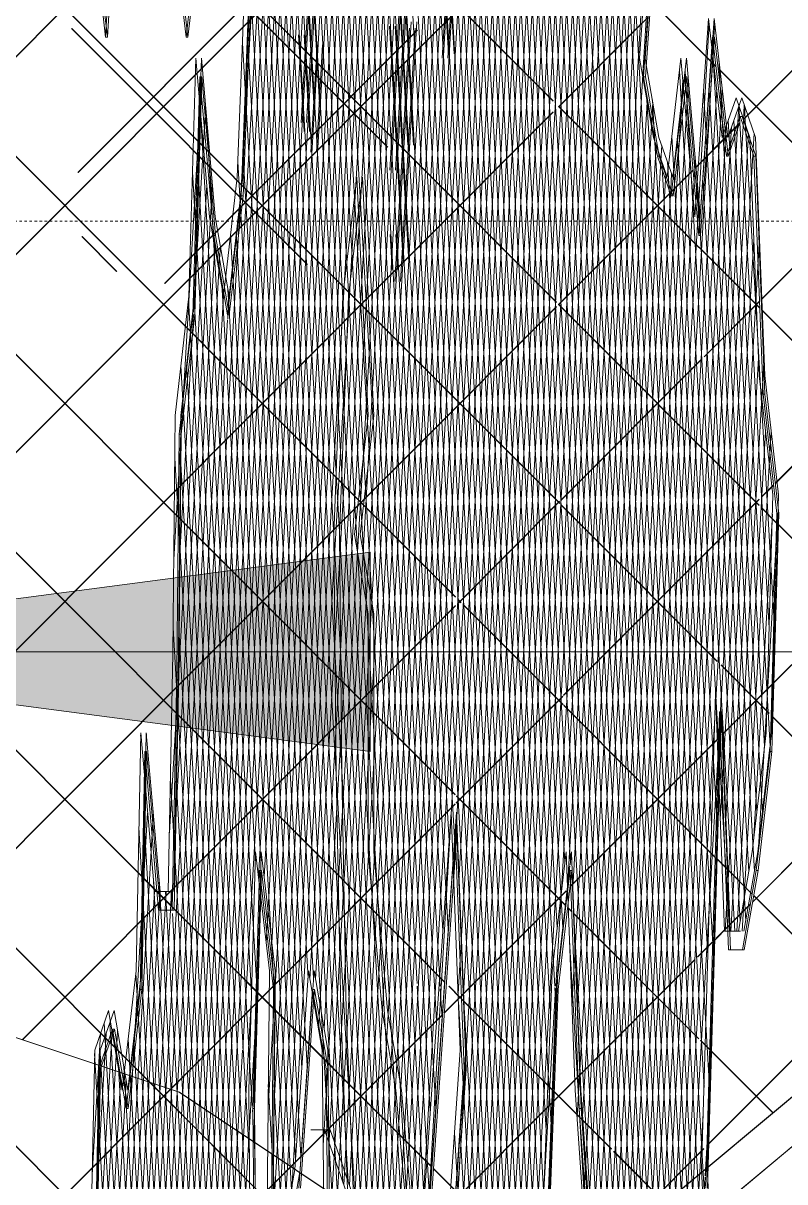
# Model space of a CAD drawing. Header units: millimetres. Extents: x -12186 to 152825, y -4386 to 9463.
# Drawn here: x 59258.3 to 59560.1, y 2424.3 to 2883.5 of the extents above; entities that cross this region are included whole.
import ezdxf

# ---------------------------------------------------------------- set-up
doc = ezdxf.new("R2010")
doc.units = ezdxf.units.MM
doc.linetypes.add('1000 Dashed', pattern=[2, 1, -1])
for name, color, linetype, lineweight in [('A-FLOR-LEVL', 51, 'Continuous', 5), ('G-ANNO-TEXT', 231, 'Continuous', 5), ('G-IMPT', 8, 'Continuous', 5), ('L-PLNT', 71, 'Continuous', 5)]:
    doc.layers.add(name, color=color, linetype=linetype, lineweight=lineweight)

# ---------------------------------------------------------------- blocks, each defined once
blk = doc.blocks.new('SVA_Shades of Green Tree - Australian_Tree_based_on_Leopard_Tree_2901-V312-Section B-B')
at = {"layer": 'G-IMPT'}
for p, q in [((11968.78, 2802), (11941.57, 3271.99)), ((11971, 2802), (11943.78, 3271.99)), ((11965.45, 2781.17), (11939.67, 3226.25)), ((11967.66, 2781.17), (11941.89, 3226.25)), ((11938.51, 2691.39), (11968.36, 3206.92)), ((11940.72, 2691.39), (11970.55, 3206.49)), ((11857.37, 2545.14), (11894.46, 3185.58)), ((11859.58, 2545.14), (11896.67, 3185.58)), ((11918.52, 2751.37), (11489.63, 3180.99)), ((11918.65, 2751.37), (11489.76, 3180.99)), ((11917.87, 2740.08), (11892.29, 3181.83)), ((11920.08, 2740.08), (11894.5, 3181.83)), ((11917.87, 2818.51), (11897.06, 3177.75)), ((11920.08, 2818.51), (11899.28, 3177.75)), ((11918.52, 2829.8), (11572, 3176.91)), ((11918.65, 2829.8), (11572.13, 3176.91)), ((11860.4, 2519.01), (11898.33, 3173.96)), ((11862.61, 2519.01), (11900.54, 3173.96)), ((11917.87, 2648.69), (11948.47, 3177.13)), ((11920.08, 2648.69), (11950.68, 3177.13)), ((11934.73, 2704.68), (11962, 3175.56)), ((11936.95, 2704.73), (11964.22, 3175.56)), ((12056.63, 2773.93), (12458.31, 3176.28)), ((12056.63, 2774.06), (12458.18, 3176.28)), ((11948.21, 2780.59), (11970.74, 3169.58)), ((11950.43, 2780.59), (11972.96, 3169.58)), ((11861.16, 2453.79), (11902.19, 3162.35)), ((11863.38, 2453.79), (11904.41, 3162.35)), ((11923.69, 2670.89), (11951.98, 3159.31)), ((11925.91, 2670.89), (11954.19, 3159.31)), ((11969.6, 2866.35), (11952.91, 3154.61)), ((11971.81, 2866.35), (11955.12, 3154.61)), ((12062.16, 2701.17), (12518.69, 3158.47)), ((12062.18, 2701.06), (12518.82, 3158.47)), ((11918.52, 2672.95), (11446.56, 3145.7)), ((11918.65, 2672.95), (11446.68, 3145.7)), ((11917.87, 2661.65), (11889.79, 3146.55)), ((11920.08, 2661.65), (11892, 3146.55)), ((11927.27, 2654.16), (11955.49, 3141.49)), ((11929.48, 2654.16), (11957.7, 3141.49)), ((11863, 2407.12), (11905.28, 3137.15)), ((11865.22, 2407.12), (11907.49, 3137.15)), ((11819.7, 2286.81), (11868.86, 3135.75)), ((11821.91, 2286.81), (11871.08, 3135.75)), ((11824.29, 2287.72), (11873.4, 3135.75)), ((11826.51, 2287.72), (11875.62, 3135.75)), ((11826.68, 2250.47), (11877.95, 3135.75)), ((11828.89, 2250.47), (11880.16, 3135.75)), ((11887.64, 2634.58), (11858.62, 3135.75)), ((11889.86, 2634.58), (11860.83, 3135.75)), ((11888.12, 2704.78), (11863.16, 3135.75)), ((11889.94, 2751.83), (11867.7, 3135.75)), ((11892.15, 2751.83), (11869.92, 3135.75)), ((11892.36, 2788.37), (11872.24, 3135.75)), ((11894.58, 2788.37), (11874.46, 3135.75)), ((11895.39, 2814.51), (11876.79, 3135.75)), ((11897.6, 2814.51), (11879, 3135.75)), ((11945.63, 2652.87), (11917.87, 3132.23)), ((11947.84, 2652.87), (11920.08, 3132.23)), ((11953.73, 2797.39), (11973.12, 3132.25)), ((11955.94, 2797.39), (11975.34, 3132.25)), ((11864.08, 2570.62), (11305.2, 3130.44)), ((11864.21, 2570.62), (11305.33, 3130.44)), ((11828.5, 2203.43), (11882.1, 3129.14)), ((11839.74, 2359.39), (11884.32, 3129.14)), ((11914.01, 2571.46), (11881.59, 3131.28)), ((11916.22, 2571.46), (11883.8, 3131.28)), ((11932.66, 2871.28), (11917.87, 3126.75)), ((11934.88, 2871.28), (11920.08, 3126.75)), ((11898.29, 2781.26), (11917.87, 3119.26)), ((11900.51, 2781.26), (11920.08, 3119.26)), ((11827.1, 2100.86), (11885.77, 3113.95)), ((11851.11, 2477.18), (11887.98, 3113.95)), ((11960.12, 2794.68), (11941.59, 3114.67)), ((11962.34, 2794.68), (11943.81, 3114.67)), ((11919.65, 2593.38), (11403.49, 3110.42)), ((11919.78, 2593.38), (11403.61, 3110.42)), ((11917.23, 2594.23), (11887.29, 3111.26)), ((11919.44, 2594.23), (11889.5, 3111.26)), ((11958.37, 2799.13), (11976.12, 3105.6)), ((11960.59, 2799.13), (11978.33, 3105.6)), ((11889.22, 2528.93), (11856.85, 3087.81)), ((11891.43, 2528.93), (11859.07, 3087.81)), ((11867.39, 2404.4), (11906.98, 3088.15)), ((11869.6, 2404.4), (11909.2, 3088.15)), ((11895.96, 2819.46), (11910.99, 3078.92)), ((11898.18, 2819.46), (11913.2, 3078.92)), ((11931.65, 2102.35), (11987.8, 3072.1)), ((11933.86, 2102.35), (11990.02, 3072.1)), ((11943.7, 2232.15), (11992.35, 3072.1)), ((11945.92, 2232.15), (11994.56, 3072.1)), ((11969.11, 2827.68), (11983.26, 3072.1)), ((11971.32, 2827.68), (11985.48, 3072.1)), ((12037.96, 2156.42), (11984.93, 3072.1)), ((12040.18, 2156.42), (11987.15, 3072.1)), ((12040.69, 2187.78), (11989.48, 3072.1)), ((12032.96, 2359.46), (11991.69, 3072.1)), ((11890.33, 2704.78), (11869.13, 3071)), ((11955.17, 2801.78), (11939.84, 3066.45)), ((11957.39, 2801.78), (11942.06, 3066.45)), ((12006.37, 2623.58), (11980.89, 3063.47)), ((12008.58, 2623.58), (11983.11, 3063.47)), ((12042.11, 2241.71), (11994.83, 3058.04)), ((12034.43, 2412.47), (11997.05, 3058.04)), ((11943.83, 2605.51), (11917.87, 3053.8)), ((11946.04, 2605.51), (11920.08, 3053.8)), ((11981.65, 2808.88), (11995.6, 3049.93)), ((11983.86, 2808.88), (11997.82, 3049.93)), ((11900.36, 2738.49), (11917.87, 3040.84)), ((11902.57, 2738.49), (11920.08, 3040.84)), ((11944.01, 2759.29), (11927.6, 3042.52)), ((11946.22, 2759.29), (11929.82, 3042.52)), ((11987.42, 2872.31), (11977.92, 3036.4)), ((11989.64, 2872.31), (11980.13, 3036.4)), ((11890.73, 2424.32), (11855.48, 3033.05)), ((11892.95, 2424.32), (11857.7, 3033.05)), ((11628.8, 2737.65), (11918.52, 3027.86)), ((11628.93, 2737.65), (11918.65, 3027.86)), ((11917.87, 2805.55), (11930.72, 3027.56)), ((11920.08, 2805.55), (11932.94, 3027.56)), ((11951.31, 2790.02), (11937.78, 3023.68)), ((11953.52, 2790.02), (11939.99, 3023.68)), ((11989.54, 2866.75), (11998.43, 3020.27)), ((11991.75, 2866.75), (12000.64, 3020.27)), ((11947.45, 2778.26), (11933.89, 3012.37)), ((11949.66, 2778.26), (11936.11, 3012.37)), ((11917.87, 2727.12), (11934.28, 3010.52)), ((11920.08, 2727.12), (11936.49, 3010.52)), ((11984.64, 2841.82), (11974.94, 3009.34)), ((11986.86, 2841.82), (11977.16, 3009.34)), ((12049.4, 2845.25), (12213.55, 3009.67)), ((12049.43, 2845.15), (12213.68, 3009.67)), ((11992.31, 2836.26), (12001.25, 2990.61)), ((11994.53, 2836.26), (12003.47, 2990.61)), ((11981.87, 2811.33), (11971.97, 2982.27)), ((11984.08, 2811.33), (11974.18, 2982.27)), ((11908.52, 2834.34), (11764.35, 2978.75)), ((11908.65, 2834.34), (11764.48, 2978.75)), ((11885.28, 2440), (11854.11, 2978.29)), ((11884.88, 2485.24), (11856.33, 2978.29)), ((11916.58, 2835.18), (11908.22, 2979.6)), ((11918.8, 2835.18), (11910.44, 2979.6)), ((11933.27, 2709.43), (11917.87, 2975.37)), ((11935.48, 2709.43), (11920.08, 2975.37)), ((11874.22, 2844.11), (11881.29, 2966.15)), ((11876.44, 2844.11), (11883.5, 2966.15)), ((11909.46, 2825.2), (11917.87, 2970.35)), ((11911.68, 2825.2), (11920.08, 2970.35)), ((11900.02, 2654.26), (11917.87, 2962.41)), ((11902.24, 2654.26), (11920.08, 2962.41)), ((11785.73, 2824.36), (11918.52, 2957.37)), ((11785.86, 2824.36), (11918.65, 2957.37)), ((11994.31, 2792.33), (12004.08, 2960.96)), ((11996.53, 2792.33), (12006.29, 2960.96)), ((11879.29, 2851.76), (11873.3, 2955.11)), ((11881.5, 2851.76), (11875.52, 2955.11)), ((11623.01, 2653.42), (11918.52, 2949.43)), ((11623.13, 2653.42), (11918.65, 2949.43)), ((11930.2, 2869.62), (11934.49, 2943.71)), ((11932.42, 2869.62), (11936.71, 2943.71)), ((12010.59, 2869.6), (12015.54, 2940.84)), ((11979.09, 2780.84), (11970.41, 2930.69)), ((11981.31, 2780.84), (11972.63, 2930.69)), ((11995.07, 2726.98), (12006.9, 2931.3)), ((11997.28, 2726.98), (12009.12, 2931.3)), ((11918.52, 2871), (11974.21, 2926.78)), ((11918.65, 2871), (11974.21, 2926.65)), ((11962.33, 2789.08), (11970.38, 2928.08)), ((11964.55, 2789.08), (11972.6, 2928.08)), ((11876.98, 2505.05), (11852.74, 2923.52)), ((11879.19, 2505.05), (11854.96, 2923.52)), ((11852.57, 2916.78), (11848.93, 2822.42)), ((11974.08, 2852.58), (11918.52, 2908.23)), ((11974.08, 2852.71), (11918.65, 2908.23)), ((11996.03, 2665.12), (12009.73, 2901.64)), ((12009.86, 2865.67), (12011.94, 2901.64)), ((11931.87, 2655.08), (11917.87, 2896.94)), ((11934.09, 2655.08), (11920.08, 2896.94)), ((12036.63, 2868.35), (12012.79, 2892.23)), ((12036.64, 2868.47), (12012.8, 2892.35)), ((11900.86, 2590.33), (11917.87, 2883.98)), ((11903.08, 2590.33), (11920.08, 2883.98)), ((12009.3, 2883.37), (12011.6, 2885.68)), ((11876.62, 2787.87), (11783.24, 2881.4)), ((11876.75, 2787.87), (11783.37, 2881.4)), ((11820.07, 2780.32), (11918.52, 2878.94)), ((11820.19, 2780.32), (11918.65, 2878.94)), ((11914.73, 2788.71), (11909.32, 2882.25)), ((11911.45, 2781.16), (11917.26, 2881.51)), ((11916.95, 2788.71), (11911.53, 2882.25)), ((11913.67, 2781.16), (11919.48, 2881.51)), ((11918.52, 2878.94), (11920.24, 2880.67)), ((11918.65, 2878.94), (11920.37, 2880.67)), ((11976.23, 2850.38), (12009.13, 2883.34)), ((11976.23, 2850.25), (12009.14, 2883.21)), ((12007.67, 2395.49), (12035.92, 2883.45)), ((12037.82, 2877.93), (12038.14, 2883.45)), ((11874.5, 2469.41), (11850.98, 2875.53)), ((11876.66, 2470.24), (11853.19, 2875.53)), ((11875.4, 2840.53), (11873.18, 2878.82)), ((11877.61, 2840.53), (11875.4, 2878.82)), ((11878.08, 2832.35), (11880.55, 2874.87)), ((11880.3, 2832.35), (11882.76, 2874.87)), ((12009.88, 2395.49), (12037.82, 2877.93)), ((12037.37, 2877.36), (12032.45, 2806.69)), ((11637.48, 2589.49), (11918.52, 2871)), ((11637.61, 2589.49), (11918.65, 2871)), ((11994.88, 2743.55), (11987.42, 2872.31)), ((11997.09, 2743.55), (11989.64, 2872.31)), ((11832.53, 2869.6), (11829.8, 2775.24)), ((11838, 2806.69), (11832.53, 2869.6)), ((11834.74, 2869.6), (11834.53, 2862.21)), ((11840.21, 2806.69), (11834.74, 2869.6)), ((11976.69, 2743.91), (11969.6, 2866.35)), ((11978.9, 2743.91), (11971.81, 2866.35)), ((11977.16, 2652.99), (11989.54, 2866.75)), ((11979.37, 2652.99), (11991.75, 2866.75)), ((11998.24, 2665.12), (12009.84, 2865.39)), ((12011.04, 2867), (12010.59, 2869.6)), ((12038.64, 2866.33), (12036.63, 2868.35)), ((12038.63, 2866.48), (12036.64, 2868.47)), ((12054.84, 2570.81), (12037.55, 2869.43)), ((12196.25, 2708.59), (12039.46, 2865.64)), ((12196.12, 2708.59), (12039.48, 2865.5)), ((12040.5, 2856.69), (12039.76, 2869.43)), ((12010.31, 2597.93), (12025.53, 2860.86)), ((12043.95, 2523.62), (12024.2, 2864.65)), ((12026.56, 2862.21), (12026.41, 2864.65)), ((12046.16, 2523.62), (12026.56, 2862.21)), ((12027.54, 2857.24), (12027.75, 2860.86)), ((12010.77, 2370.73), (12038.95, 2857.31)), ((12012.52, 2597.93), (12027.54, 2857.24)), ((12051.66, 2547.28), (12033.73, 2856.91)), ((12053.88, 2547.28), (12035.95, 2856.91)), ((12057.06, 2570.81), (12040.5, 2856.69)), ((12040.92, 2853.06), (12041.17, 2857.31)), ((11997.46, 2611.46), (12011.4, 2852.17)), ((12033.91, 2461.66), (12011.24, 2853.08)), ((12012.99, 2370.73), (12040.92, 2853.06)), ((12013.33, 2847.13), (12013.62, 2852.17)), ((12014.04, 2843.02), (12013.46, 2853.08)), ((11823.78, 2670.94), (11834.18, 2850.59)), ((11831.66, 2768.9), (11836.19, 2846.97)), ((11854.6, 2499.28), (11834.41, 2847.98)), ((11836.19, 2846.97), (11836.4, 2850.59)), ((11837.67, 2829.89), (11836.62, 2847.98)), ((11918.52, 2792.57), (11974.15, 2848.3)), ((11918.65, 2792.57), (11974.15, 2848.17)), ((12021.23, 2805.47), (11976.23, 2850.55)), ((12021.24, 2805.34), (11976.23, 2850.42)), ((11999.68, 2611.46), (12013.33, 2847.13)), ((12020.3, 2378.46), (12047.67, 2850.92)), ((12059.69, 2643.92), (12047.71, 2850.79)), ((12049.53, 2844.87), (12049.88, 2850.92)), ((12050.42, 2842.33), (12049.93, 2850.79)), ((12036.13, 2461.66), (12014.04, 2843.02)), ((12017.88, 2415.06), (12042.63, 2842.33)), ((12022.52, 2378.46), (12049.53, 2844.87)), ((12042.61, 2838.45), (12046.95, 2842.79)), ((12042.63, 2838.33), (12046.88, 2842.59)), ((12057.87, 2596.95), (12043.51, 2844.88)), ((12044.45, 2835.6), (12044.84, 2842.33)), ((12046, 2840.07), (12045.73, 2844.88)), ((12046.88, 2842.59), (12048.14, 2843.86)), ((12046.95, 2842.79), (12048.15, 2843.99)), ((12061.91, 2643.92), (12050.42, 2842.33)), ((11997.02, 2628.18), (11984.64, 2841.82)), ((11999.23, 2628.18), (11986.86, 2841.82)), ((12036.94, 2566.21), (12021.17, 2838.51)), ((12023.46, 2837.15), (12023.39, 2838.51)), ((12033.94, 2829.63), (12041.97, 2837.67)), ((12033.95, 2829.77), (12041.95, 2837.78)), ((12038.55, 2615.09), (12051.56, 2839.72)), ((12060.08, 2596.95), (12046, 2840.07)), ((12053.42, 2833.67), (12053.77, 2839.72)), ((11977.53, 2580.99), (11992.31, 2836.26)), ((11979.75, 2580.99), (11994.53, 2836.26)), ((11999.57, 2569.38), (12014.95, 2834.96)), ((12016.81, 2828.91), (12017.16, 2834.96)), ((12020.1, 2415.06), (12044.45, 2835.6)), ((12039.15, 2566.21), (12023.46, 2837.15)), ((12040.77, 2615.09), (12053.42, 2833.67)), ((11856.82, 2499.28), (11837.67, 2829.89)), ((11872.02, 2433.77), (11849.16, 2828.48)), ((11874.19, 2434.6), (11851.38, 2828.48)), ((11975.4, 2772.83), (11918.52, 2829.8)), ((11975.39, 2772.96), (11918.65, 2829.8)), ((12001.78, 2569.38), (12016.81, 2828.91)), ((12007.62, 2473.07), (12028.26, 2829.5)), ((12035.43, 2513.93), (12017.21, 2828.45)), ((12019.92, 2819.98), (12019.43, 2828.45)), ((12030.25, 2826.06), (12033.95, 2829.77)), ((12030.26, 2825.94), (12033.94, 2829.63)), ((12030.26, 2825.88), (12030.47, 2829.5)), ((11853.72, 2436.02), (11831.22, 2824.54)), ((11854.86, 2454.56), (11833.44, 2824.54)), ((11966.29, 2779.03), (11969.11, 2827.68)), ((11968.51, 2779.03), (11971.32, 2827.68)), ((12009.83, 2473.07), (12030.26, 2825.88)), ((12021.1, 2816.77), (12029.58, 2825.26)), ((12021.12, 2816.92), (12029.57, 2825.38)), ((11822.04, 2562.59), (11836.91, 2819.23)), ((11838.91, 2815.61), (11839.12, 2819.23)), ((11848.93, 2822.42), (11843.46, 2775.24)), ((11887.3, 2669.89), (11895.96, 2819.46)), ((11889.52, 2669.89), (11898.18, 2819.46)), ((11890.84, 2775.24), (11896.31, 2822.42)), ((11896.31, 2822.42), (11900.86, 2728.06)), ((12008.01, 2636.66), (12018.84, 2823.76)), ((12037.64, 2513.93), (12019.92, 2819.98)), ((12020.71, 2817.71), (12021.06, 2823.76)), ((12048.26, 2527.67), (12031.25, 2821.27)), ((12050.47, 2527.67), (12033.47, 2821.27)), ((11824.26, 2562.59), (11838.91, 2815.61)), ((11850.64, 2818.09), (11845.68, 2775.24)), ((11927.42, 2653.54), (11917.87, 2818.51)), ((11929.64, 2653.54), (11920.08, 2818.51)), ((11976.23, 2771.95), (12020.47, 2816.27)), ((11976.23, 2771.82), (12020.5, 2816.17)), ((12010.22, 2636.66), (12020.71, 2817.71)), ((11900.55, 2725.38), (11895.39, 2814.51)), ((11902.77, 2725.38), (11897.6, 2814.51)), ((12031.12, 1960.9), (11981.87, 2811.33)), ((12033.33, 1960.9), (11984.08, 2811.33)), ((11843.46, 2775.24), (11838, 2806.69)), ((11845.68, 2775.24), (11840.21, 2806.69)), ((11902.36, 2537.81), (11917.87, 2805.55)), ((11904.58, 2537.81), (11920.08, 2805.55)), ((11976.79, 2724.99), (11981.65, 2808.88)), ((11979, 2724.99), (11983.86, 2808.88)), ((11973.13, 2491.72), (11955.17, 2801.78)), ((11974.76, 2501.8), (11957.39, 2801.78)), ((11977.13, 2657.79), (11968.78, 2802)), ((11979.35, 2657.79), (11971, 2802)), ((12031.92, 2794.77), (12021.44, 2805.27)), ((12031.92, 2794.64), (12021.44, 2805.13)), ((11801.12, 2785.06), (11787.32, 2798.88)), ((11801.25, 2785.06), (11787.45, 2798.88)), ((11868.73, 2412.14), (11846.29, 2799.65)), ((11848.58, 2798.29), (11848.5, 2799.65)), ((11870.95, 2412.14), (11848.58, 2798.29)), ((11910.35, 2785.91), (11909.55, 2799.73)), ((11912.57, 2785.91), (11911.77, 2799.73)), ((11926.81, 2254.07), (11958.37, 2799.13)), ((11929.02, 2254.07), (11960.59, 2799.13)), ((11945.57, 2656.56), (11953.73, 2797.39)), ((11947.79, 2656.56), (11955.94, 2797.39)), ((12040.37, 2568.05), (12053.67, 2797.71)), ((12055.78, 2795.98), (12055.88, 2797.71)), ((11663.34, 2536.97), (11918.52, 2792.57)), ((11663.47, 2536.97), (11918.65, 2792.57)), ((11806.61, 2217.59), (11840.04, 2794.93)), ((11841.96, 2789.89), (11842.26, 2794.93)), ((11975.74, 2525.05), (11960.12, 2794.68)), ((11977.95, 2525.05), (11962.34, 2794.68)), ((11979.76, 2541.03), (11994.31, 2792.33)), ((11981.97, 2541.03), (11996.53, 2792.33)), ((12056.02, 2770.62), (12032.04, 2794.65)), ((12056.03, 2770.49), (12032.04, 2794.52)), ((12042.58, 2568.05), (12055.78, 2795.98)), ((11808.82, 2217.59), (11841.96, 2789.89)), ((11897.52, 2699.25), (11892.36, 2788.37)), ((11899.74, 2699.25), (11894.58, 2788.37)), ((11927.45, 2186.76), (11962.33, 2789.08)), ((11929.67, 2186.76), (11964.55, 2789.08)), ((11971.31, 2444.67), (11951.31, 2790.02)), ((11973.52, 2444.67), (11953.52, 2790.02)), ((11887.95, 2602.66), (11898.29, 2781.26)), ((11890.17, 2602.66), (11900.51, 2781.26)), ((11929.52, 2143.99), (11966.29, 2779.03)), ((11931.73, 2143.99), (11968.51, 2779.03)), ((11944.64, 2718.93), (11948.21, 2780.59)), ((11946.86, 2718.93), (11950.43, 2780.59)), ((11968.79, 2409.75), (11947.45, 2778.26)), ((11971, 2409.75), (11949.66, 2778.26)), ((11977.58, 2571.66), (11965.45, 2781.17)), ((11979.79, 2571.66), (11967.66, 2781.17)), ((12026.77, 1957.47), (11979.09, 2780.84)), ((12028.99, 1957.47), (11981.31, 2780.84)), ((11810.66, 2209.09), (11843.45, 2775.33)), ((11829.8, 2775.24), (11824.33, 2728.06)), ((11854, 2352.77), (11829.62, 2773.75)), ((11856.22, 2352.77), (11831.84, 2773.75)), ((11856.12, 2551.55), (11843.01, 2777.83)), ((11845.56, 2772.15), (11845.23, 2777.83)), ((11845.4, 2770.82), (11845.66, 2775.33)), ((11887.2, 2680.88), (11890.84, 2775.24)), ((12033.92, 2751.31), (12055.92, 2773.34)), ((11831.47, 2770.57), (11826.54, 2728.06)), ((11845.23, 2767.85), (11845.37, 2770.29)), ((11858.33, 2551.55), (11845.56, 2772.15)), ((11918.52, 2714.14), (11975.42, 2771.14)), ((11918.65, 2714.14), (11975.43, 2771.02)), ((12055.71, 2692.51), (11976.23, 2772.13)), ((12055.71, 2692.39), (11976.23, 2772)), ((12033.92, 2751.19), (12055.92, 2773.22)), ((12172.22, 2654.23), (12056.79, 2769.86)), ((12172.09, 2654.23), (12056.8, 2769.72)), ((11812.87, 2209.09), (11845.12, 2765.93)), ((11825.99, 2670.94), (11831.6, 2767.85)), ((11845.14, 2766.36), (11845.23, 2767.85)), ((11964.9, 2398.55), (11944.01, 2759.29)), ((11967.11, 2398.55), (11946.22, 2759.29)), ((11900.86, 2563.16), (11889.94, 2751.83)), ((11903.08, 2563.16), (11892.15, 2751.83)), ((11976.71, 2693.08), (11918.52, 2751.37)), ((11976.71, 2693.21), (11918.65, 2751.37)), ((12042.34, 2523.62), (12055.48, 2750.66)), ((12057.6, 2748.93), (12057.7, 2750.66)), ((11852.49, 2300.49), (11826.59, 2747.62)), ((11828.89, 2746.25), (11828.81, 2747.62)), ((11854.7, 2300.49), (11828.89, 2746.25)), ((11977.24, 2694.53), (12032.78, 2750.17)), ((11977.24, 2694.41), (12032.79, 2750.04)), ((12044.55, 2523.62), (12057.6, 2748.93)), ((12023.09, 1942.57), (11976.69, 2743.91)), ((12025.31, 1942.57), (11978.9, 2743.91)), ((12003.26, 2598.81), (11994.88, 2743.55)), ((12005.47, 2598.81), (11997.09, 2743.55)), ((11898.65, 2708.95), (11900.36, 2738.49)), ((11900.86, 2708.95), (11902.57, 2738.49)), ((11921.07, 2684.85), (11917.87, 2740.08)), ((11923.28, 2684.85), (11920.08, 2740.08)), ((11824.33, 2728.06), (11823.42, 2633.7)), ((11826.54, 2728.06), (11826.52, 2725.83)), ((11900.86, 2728.06), (11895.4, 2680.88)), ((11790.98, 2565.41), (11632.12, 2724.54)), ((11791.11, 2565.41), (11632.25, 2724.54)), ((11909.77, 2566.26), (11900.55, 2725.38)), ((11911.98, 2566.26), (11902.77, 2725.38)), ((11908.84, 2571.25), (11917.87, 2727.12)), ((11911.06, 2571.25), (11920.08, 2727.12)), ((11945.52, 2185.1), (11976.79, 2724.99)), ((11957.86, 2359.95), (11979, 2724.99)), ((11981.58, 2493.98), (11995.07, 2726.98)), ((11983.79, 2493.98), (11997.28, 2726.98)), ((11940.24, 2642.85), (11944.64, 2718.93)), ((11942.45, 2642.85), (11946.86, 2718.93)), ((12046.88, 2523.62), (12058.34, 2721.47)), ((12060.3, 2717.22), (12060.55, 2721.47)), ((11775.02, 2570.41), (11918.52, 2714.14)), ((11775.15, 2570.41), (11918.65, 2714.14)), ((12049.09, 2523.62), (12060.3, 2717.22)), ((11850.72, 2252.54), (11824.17, 2711.13)), ((11852.94, 2252.54), (11826.38, 2711.13)), ((11958.44, 2274.75), (11933.27, 2709.43)), ((11960.65, 2274.75), (11935.48, 2709.43)), ((11917.87, 2191.08), (11888.12, 2704.78)), ((11920.08, 2191.08), (11890.33, 2704.78)), ((11896.62, 2673.86), (11898.65, 2708.95)), ((11898.83, 2673.86), (11900.86, 2708.95)), ((11931.88, 2655.34), (11934.73, 2704.68)), ((11934.09, 2655.34), (11936.95, 2704.68)), ((12056.75, 2695.62), (12061.52, 2700.39)), ((12056.76, 2695.76), (12061.5, 2700.51)), ((11900.18, 2653.35), (11897.52, 2699.25)), ((11902.4, 2653.35), (11899.74, 2699.25)), ((12061.21, 2696.2), (12061.15, 2697.23)), ((12063.42, 2696.2), (12063.36, 2697.23)), ((11922.35, 2412.46), (11938.51, 2691.39)), ((11924.57, 2412.46), (11940.72, 2691.39)), ((11936.34, 2653.56), (11976.7, 2693.99)), ((11936.34, 2653.43), (11976.7, 2693.87)), ((11985.9, 2684), (11977.27, 2692.66)), ((11985.78, 2684), (11977.27, 2692.53)), ((12031.09, 2670.04), (12055.8, 2694.79)), ((12031.22, 2670.04), (12055.79, 2694.66)), ((12062.7, 2685.38), (12056.69, 2691.4)), ((12062.7, 2685.5), (12056.7, 2691.52)), ((12060.7, 2602.25), (12063.28, 2691.51)), ((12035.81, 2439.36), (12286.58, 2690.55)), ((12035.82, 2439.49), (12286.45, 2690.55)), ((12053.47, 2558.95), (12061, 2688.96)), ((12055.68, 2558.95), (12063.21, 2688.96)), ((11930.39, 2523.78), (11921.07, 2684.85)), ((11932.56, 2524.61), (11923.28, 2684.85)), ((12039.17, 2630.52), (11985.78, 2684)), ((12039.16, 2630.66), (11985.9, 2684)), ((12095.46, 2652.69), (12063.42, 2684.79)), ((12095.33, 2652.69), (12063.42, 2684.66)), ((11888.11, 2586.53), (11887.2, 2680.88)), ((11895.4, 2680.88), (11900.86, 2649.43)), ((11888.97, 2541.83), (11896.62, 2673.86)), ((11891.18, 2541.83), (11898.83, 2673.86)), ((11935.45, 2655.99), (11918.52, 2672.95)), ((11935.45, 2656.12), (11918.65, 2672.95)), ((11877.73, 2504.67), (11887.3, 2669.89)), ((11879.95, 2504.67), (11889.52, 2669.89)), ((11917.87, 2570.27), (11923.69, 2670.89)), ((11920.08, 2570.27), (11925.91, 2670.89)), ((11978.25, 2616.99), (12031.22, 2670.04)), ((11978.25, 2617.12), (12031.09, 2670.04)), ((11983.59, 2450.27), (11996.03, 2665.12)), ((11985.8, 2450.27), (11998.24, 2665.12)), ((11919.91, 2626.42), (11917.87, 2661.65)), ((11922.12, 2626.42), (11920.08, 2661.65)), ((11890.21, 2484.85), (11900.02, 2654.26)), ((11892.43, 2484.85), (11902.24, 2654.26)), ((11917.87, 2491.84), (11927.27, 2654.16)), ((11920.08, 2491.84), (11929.48, 2654.16)), ((11930.94, 2639.23), (11931.88, 2655.34)), ((11965.13, 2080.85), (11931.87, 2655.08)), ((11933.16, 2639.23), (11934.09, 2655.34)), ((11967.34, 2080.85), (11934.09, 2655.08)), ((11937.61, 2653.95), (11936.36, 2655.21)), ((11937.6, 2653.83), (11936.36, 2655.08)), ((11942.77, 2608.13), (11945.57, 2656.56)), ((11944.98, 2608.13), (11947.79, 2656.56)), ((11993.1, 2382.08), (11977.13, 2657.79)), ((11995.32, 2382.08), (11979.35, 2657.79)), ((11900.86, 2641.59), (11900.18, 2653.35)), ((11900.86, 2649.43), (11900.86, 2555.07)), ((11903.07, 2641.73), (11902.4, 2653.35)), ((11918.52, 2635.71), (11935.44, 2652.66)), ((11918.65, 2635.71), (11935.44, 2652.53)), ((11932.87, 2559.42), (11927.42, 2653.54)), ((11935.01, 2560.75), (11929.64, 2653.54)), ((11965.81, 2625.57), (11938.74, 2652.69)), ((11965.94, 2625.57), (11938.75, 2652.81)), ((11961.81, 2373.4), (11945.63, 2652.87)), ((11964.03, 2373.4), (11947.84, 2652.87)), ((11960.13, 2358.86), (11977.16, 2652.99)), ((11962.34, 2358.86), (11979.37, 2652.99)), ((12061.6, 2622.05), (12092.81, 2653.32)), ((12061.61, 2622.19), (12092.68, 2653.32)), ((11912.97, 2564.16), (11917.87, 2648.69)), ((11915.19, 2564.16), (11920.08, 2648.69)), ((11848.66, 2209.77), (11823.52, 2643.91)), ((11850.87, 2209.77), (11825.77, 2643.19)), ((11905.49, 2561.62), (11900.86, 2641.59)), ((11907.71, 2561.62), (11903.08, 2641.59)), ((11934.62, 2545.9), (11940.24, 2642.85)), ((11936.84, 2545.9), (11942.45, 2642.85)), ((11846.24, 2563.31), (11918.52, 2635.71)), ((11846.37, 2563.31), (11918.65, 2635.71)), ((11917.87, 2413.41), (11930.94, 2639.23)), ((11920.08, 2413.41), (11933.16, 2639.23)), ((11993.26, 2382.08), (12008.01, 2636.66)), ((11995.48, 2382.08), (12010.22, 2636.66)), ((12053.18, 2535.19), (12156.2, 2638.38)), ((12053.21, 2535.34), (12156.07, 2638.38)), ((11823.42, 2633.7), (11821.6, 2539.35)), ((11917.87, 2112.66), (11887.64, 2634.58)), ((11920.04, 2113.37), (11889.86, 2634.58)), ((11927.92, 2488.14), (11919.91, 2626.42)), ((11929.34, 2501.8), (11922.12, 2626.42)), ((12000.15, 2574.03), (11997.02, 2628.18)), ((12002.37, 2574.03), (11999.23, 2628.18)), ((12059.79, 2609.87), (12040.67, 2629.01)), ((12059.79, 2610), (12040.68, 2629.14)), ((11978.03, 2613.33), (11965.81, 2625.57)), ((11978.03, 2613.46), (11965.94, 2625.57)), ((12010.16, 2558.11), (12006.37, 2623.58)), ((12012.37, 2558.11), (12008.58, 2623.58)), ((12040.44, 2610.58), (12040.65, 2617.98)), ((12040.65, 2617.98), (12044.3, 2523.62)), ((12040.91, 2601.46), (12060.85, 2621.43)), ((12040.93, 2601.34), (12060.84, 2621.29)), ((11935.68, 2574.35), (11977.98, 2616.71)), ((11935.69, 2574.48), (11977.97, 2616.84)), ((12038.37, 2553.03), (11978.3, 2613.19)), ((12038.36, 2552.9), (11978.31, 2613.06)), ((11936.44, 2498.85), (11942.77, 2608.13)), ((11938.66, 2498.85), (11944.98, 2608.13)), ((11986.07, 2414.63), (11997.46, 2611.46)), ((11988.28, 2414.63), (11999.68, 2611.46)), ((12022.73, 2341.85), (12038.16, 2608.36)), ((12040.27, 2604.58), (12040.44, 2610.58)), ((12146.7, 2522.94), (12061.21, 2608.57)), ((12146.57, 2522.94), (12061.21, 2608.44)), ((11959.09, 2341.97), (11943.83, 2605.51)), ((11961.3, 2341.97), (11946.04, 2605.51)), ((12024.94, 2341.85), (12040.22, 2605.71)), ((12037.92, 2523.62), (12040.27, 2604.58)), ((12040.22, 2605.71), (12040.33, 2607.54)), ((11810.66, 2602.25), (11808.84, 2507.89)), ((11810.64, 2600.87), (11810.69, 2601.88)), ((11816.13, 2539.35), (11810.66, 2602.25)), ((11812.88, 2602.25), (11812.73, 2594.86)), ((11812.85, 2600.87), (11812.91, 2601.88)), ((11818.34, 2539.35), (11812.88, 2602.25)), ((11881.14, 2485.07), (11887.95, 2602.66)), ((11883.35, 2485.07), (11890.17, 2602.66)), ((11981.31, 2541.75), (12039.74, 2600.28)), ((11981.32, 2541.64), (12039.73, 2600.14)), ((12008.42, 2509.73), (12003.26, 2598.81)), ((12010.63, 2509.73), (12005.47, 2598.81)), ((12060.16, 2597.58), (12060.7, 2602.25)), ((11917.87, 2583.23), (11917.23, 2594.23)), ((11920.08, 2583.23), (11919.44, 2594.23)), ((11985.8, 2174.72), (12010.31, 2597.93)), ((11988.01, 2174.72), (12012.52, 2597.93)), ((12055.23, 2555.07), (12060.04, 2596.61)), ((11892.03, 2437.8), (11900.86, 2590.33)), ((11894.24, 2437.8), (11903.08, 2590.33)), ((11935.29, 2577.72), (11919.65, 2593.38)), ((11935.29, 2577.85), (11919.78, 2593.38)), ((11889.93, 2492.17), (11888.11, 2586.53)), ((11847.11, 2158.12), (11822.45, 2583.82)), ((11848.59, 2170.83), (11824.67, 2583.82)), ((11925.44, 2452.5), (11917.87, 2583.23)), ((11927.6, 2453.33), (11920.08, 2583.23)), ((11967.38, 2405.69), (11977.53, 2580.99)), ((11975.16, 2501.8), (11979.75, 2580.99)), ((11979.21, 2533.85), (11935.8, 2577.34)), ((11979.2, 2533.74), (11935.8, 2577.21)), ((11917.87, 2504.8), (11914.01, 2571.46)), ((11920.08, 2504.8), (11916.22, 2571.46)), ((11918.52, 2557.29), (11935.28, 2574.07)), ((11918.65, 2557.29), (11935.28, 2573.94)), ((11978.77, 2551.18), (11977.58, 2571.66)), ((11980.98, 2551.18), (11979.79, 2571.66)), ((12007.47, 2447.68), (12000.15, 2574.03)), ((12009.68, 2447.68), (12002.37, 2574.03)), ((11710.33, 2505.6), (11775.02, 2570.41)), ((11710.46, 2505.6), (11775.15, 2570.41)), ((11798.65, 2315.43), (11813.42, 2570.52)), ((11800.81, 2314.57), (11815.42, 2566.9)), ((11815.42, 2566.9), (11815.63, 2570.52)), ((11918.52, 2516.09), (11864.08, 2570.62)), ((11918.65, 2516.09), (11864.21, 2570.62)), ((11905.09, 2506.45), (11908.84, 2571.25)), ((11907.3, 2506.45), (11911.06, 2571.25)), ((11911.59, 2461.89), (11917.87, 2570.27)), ((11913.81, 2461.89), (11920.08, 2570.27)), ((11935.36, 2563.4), (11935.88, 2570.8)), ((11935.88, 2570.8), (11939.52, 2476.44)), ((11988.72, 2382.08), (11999.57, 2569.38)), ((11990.94, 2382.08), (12001.78, 2569.38)), ((11763.71, 2480.65), (11846.24, 2563.31)), ((11763.84, 2480.65), (11846.37, 2563.31)), ((11873.51, 2482.74), (11790.98, 2565.41)), ((11918.65, 2437.66), (11791.11, 2565.41)), ((11842.84, 1996.54), (11809.94, 2564.69)), ((11845.05, 1996.67), (11812.15, 2564.69)), ((11902.27, 2538.92), (11900.86, 2563.16)), ((11904.48, 2538.92), (11903.08, 2563.16)), ((11908.18, 2481.49), (11912.97, 2564.16)), ((11917.87, 2426.37), (11909.77, 2566.26)), ((11910.4, 2481.49), (11915.19, 2564.16)), ((11920.08, 2426.37), (11911.98, 2566.26)), ((11924.94, 2413.53), (11935.29, 2562.43)), ((11814.1, 2463.83), (11717.31, 2560.78)), ((11814.23, 2463.83), (11717.44, 2560.78)), ((11911.11, 2464.67), (11905.49, 2561.62)), ((11913.32, 2464.67), (11907.71, 2561.62)), ((12022.37, 2347.3), (12010.16, 2558.11)), ((12024.58, 2347.3), (12012.37, 2558.11)), ((11822.44, 2461.05), (11918.52, 2557.29)), ((11822.57, 2461.05), (11918.65, 2557.29)), ((11853.48, 2460.71), (11856.22, 2555.07)), ((11856.22, 2555.07), (11861.68, 2507.89)), ((11900.86, 2555.07), (11906.33, 2492.17)), ((11980.84, 2549.94), (11981.43, 2555.07)), ((11981.45, 2554.57), (11985.08, 2460.71)), ((12049.76, 2523.62), (12055.23, 2555.07)), ((11979.3, 2536.7), (11980.78, 2549.49)), ((12042.41, 2548.97), (12039.08, 2552.31)), ((12042.42, 2548.84), (12039.08, 2552.18)), ((12052.99, 2538.37), (12042.41, 2548.97)), ((12052.98, 2538.26), (12042.42, 2548.84)), ((11845.52, 2028.61), (11815.58, 2545.65)), ((11818.59, 2531.95), (11817.8, 2545.65)), ((11858.14, 2544.88), (11858.22, 2547.68)), ((11802.48, 2303.14), (11816.16, 2539.35)), ((11804.54, 2260.37), (11820.7, 2539.35)), ((11821.6, 2539.35), (11816.13, 2539.35)), ((11818.15, 2535.54), (11818.37, 2539.35)), ((11823.33, 2539.35), (11818.34, 2539.35)), ((11847.04, 2080.89), (11820.49, 2539.35)), ((11822.48, 2531.95), (11822.91, 2539.35)), ((11823.13, 2531.95), (11822.7, 2539.35)), ((11883.36, 2444.99), (11888.97, 2541.83)), ((11886.33, 2457.94), (11891.18, 2541.83)), ((11937.78, 2498.15), (11979.25, 2539.69)), ((11937.78, 2498.02), (11979.25, 2539.56)), ((11918.52, 2280.8), (11661.68, 2538.08)), ((11918.65, 2280.8), (11661.8, 2538.08)), ((11804.69, 2303.14), (11818.15, 2535.54)), ((11895, 2410.6), (11902.36, 2537.81)), ((11897.22, 2410.71), (11904.58, 2537.81)), ((11917.87, 2269.51), (11902.27, 2538.92)), ((11917.99, 2305.6), (11904.48, 2538.92)), ((11975.97, 2507.89), (11979.3, 2536.65)), ((12103.86, 2487.3), (12053.6, 2537.63)), ((12103.98, 2487.3), (12053.62, 2537.74)), ((11806.76, 2260.37), (11822.48, 2531.95)), ((11847.74, 2028.61), (11818.59, 2531.95)), ((11849.25, 2080.89), (11823.21, 2530.59)), ((11981.44, 2531.49), (11979.86, 2533.08)), ((11981.43, 2531.63), (11979.87, 2533.19)), ((12031.79, 2481.18), (11982.23, 2530.83)), ((12000.85, 2512.05), (11982.24, 2530.69)), ((12043.32, 2525.44), (12052.31, 2534.45)), ((12043.33, 2525.32), (12052.28, 2534.29)), ((11896.61, 2401.31), (11889.22, 2528.93)), ((11898.82, 2401.31), (11891.43, 2528.93)), ((12038.77, 2520.88), (12043.32, 2525.44)), ((12035.19, 2429.26), (12037.92, 2523.62)), ((12038.15, 2520.13), (12043.33, 2525.32)), ((12044.3, 2523.62), (12048.43, 2523.62)), ((11988.56, 2382.08), (11980.57, 2520.02)), ((11990.77, 2382.08), (11982.79, 2520.02)), ((12031.38, 2513.48), (12037.13, 2519.24)), ((12031.39, 2513.36), (12037.14, 2519.12)), ((11931.09, 2503.5), (11918.52, 2516.09)), ((11931.1, 2503.62), (11918.65, 2516.09)), ((11983.97, 2465.99), (12030.33, 2512.43)), ((11983.97, 2465.86), (12030.34, 2512.3)), ((11808.84, 2507.89), (11803.37, 2460.71)), ((11821.43, 2287.72), (11808.74, 2507)), ((11823.65, 2287.72), (11810.95, 2507)), ((11861.68, 2507.89), (11860.77, 2413.53)), ((11871.71, 2429.26), (11877.17, 2507.89)), ((11877.17, 2507.89), (11882.64, 2476.44)), ((11972.32, 2413.53), (11975.97, 2507.89)), ((12031.8, 2481.05), (12001.4, 2511.49)), ((12015.87, 2380.97), (12008.42, 2509.73)), ((12018.09, 2380.97), (12010.63, 2509.73)), ((11810.48, 2502.95), (11805.59, 2460.71)), ((11898.46, 2391.95), (11905.09, 2506.45)), ((11900.67, 2391.87), (11907.3, 2506.45)), ((11922.96, 2416.86), (11917.87, 2504.8)), ((11920.19, 2502.93), (11920.08, 2504.8)), ((11873.92, 2429.26), (11878.84, 2500.06)), ((11925.13, 2417.69), (11920.26, 2501.8)), ((11930.08, 2488.97), (11929.4, 2500.8)), ((11930.98, 2491.21), (11937.78, 2498.02)), ((11937.32, 2497.26), (11932.78, 2501.8)), ((11937.83, 2496.88), (11932.91, 2501.8)), ((11969.59, 2405.69), (11975.11, 2500.87)), ((11975.34, 2491.72), (11974.78, 2501.38)), ((11829.74, 2068.14), (11854.49, 2495.44)), ((11831.96, 2068.14), (11856.7, 2495.44)), ((11930.98, 2491.34), (11936.76, 2497.13)), ((11962.82, 2042.31), (11936.56, 2495.64)), ((11973.81, 2460.83), (11937.83, 2496.88)), ((11973.81, 2460.71), (11937.83, 2496.74)), ((11965.03, 2042.31), (11938.78, 2495.64)), ((11797.91, 2492.17), (11792.44, 2476.44)), ((11800.12, 2492.17), (11794.65, 2476.44)), ((11803.37, 2460.71), (11797.91, 2492.17)), ((11805.59, 2460.71), (11800.12, 2492.17)), ((11893.57, 2397.81), (11889.93, 2492.17)), ((11906.33, 2492.17), (11911.8, 2460.71)), ((11914.36, 2431.23), (11917.87, 2491.84)), ((11916.57, 2431.23), (11920.08, 2491.84)), ((11918.52, 2478.86), (11930.19, 2490.55)), ((11918.65, 2478.86), (11930.18, 2490.41)), ((11812.36, 2209.09), (11796.25, 2487.39)), ((11798.74, 2482.58), (11798.46, 2487.39)), ((11887.5, 2440), (11884.89, 2485.05)), ((11887.28, 2434.26), (11890.21, 2484.85)), ((11889.5, 2434.26), (11892.43, 2484.85)), ((11791.49, 2427.06), (11794.73, 2483.02)), ((11792.4, 2364.47), (11799.33, 2484)), ((11796.55, 2476.29), (11796.94, 2483.02)), ((11804.51, 2383), (11798.74, 2482.58)), ((11801.25, 2478.97), (11801.54, 2484)), ((11818.09, 2267), (11805.71, 2480.86)), ((11808, 2479.5), (11807.92, 2480.86)), ((11820.3, 2267.15), (11808, 2479.5)), ((11918.52, 2437.66), (11873.79, 2482.46)), ((11901.19, 2360.7), (11908.18, 2481.49)), ((11903.4, 2360.7), (11910.4, 2481.49)), ((12036.16, 2476.81), (12032.53, 2480.44)), ((12036.16, 2476.68), (12032.54, 2480.31)), ((11792.44, 2476.44), (11790.62, 2382.25)), ((11802.33, 2303.82), (11792.41, 2475.12)), ((11793.7, 2427.06), (11796.55, 2476.29)), ((11794.65, 2476.44), (11794.54, 2470.5)), ((11794.62, 2364.47), (11801.25, 2478.97)), ((11794.85, 2471.38), (11794.63, 2475.12)), ((11829.31, 2100.86), (11851.06, 2476.43)), ((11870.13, 2430.39), (11918.52, 2478.86)), ((11870.26, 2430.39), (11918.65, 2478.86)), ((11882.64, 2476.44), (11883.55, 2382.08)), ((11939.52, 2476.44), (11938.99, 2468.79)), ((12061.14, 2451.66), (12036.87, 2475.96)), ((12061.27, 2451.66), (12036.88, 2476.09)), ((11794.54, 2470.5), (11792.84, 2382.37)), ((11804.55, 2303.82), (11794.85, 2471.38)), ((11988.28, 2139.08), (12007.62, 2473.07)), ((11990.49, 2139.08), (12009.83, 2473.07)), ((11815.44, 2234.33), (11801.81, 2469.69)), ((11804.61, 2459.63), (11804.03, 2469.69)), ((11938.93, 2467.92), (11934.05, 2397.81)), ((11974.37, 2456.25), (11983.97, 2465.86)), ((11974.38, 2456.38), (11983.97, 2465.99)), ((11795.29, 2335.96), (11802.73, 2464.4)), ((11804.66, 2459.36), (11804.95, 2464.4)), ((11918.47, 2359.28), (11814.1, 2463.83)), ((11918.6, 2359.28), (11814.23, 2463.83)), ((11864.78, 2402.02), (11861.25, 2462.9)), ((11866.99, 2402.02), (11863.46, 2462.9)), ((11903.46, 2321.5), (11911.59, 2461.89)), ((11905.68, 2321.5), (11913.81, 2461.89)), ((11917.87, 2347.94), (11911.11, 2464.67)), ((11917.51, 2392.3), (11913.32, 2464.67)), ((11682.41, 2320.65), (11822.57, 2461.05)), ((11686.01, 2324.39), (11822.44, 2461.05)), ((11798.86, 2359.28), (11804.66, 2459.36)), ((11817.65, 2234.47), (11804.61, 2459.63)), ((11854.4, 2366.36), (11853.48, 2460.71)), ((11885.58, 2444.99), (11886.29, 2457.29)), ((11911.8, 2460.71), (11917.26, 2397.81)), ((11984.69, 2449.93), (11974.52, 2460.12)), ((11984.7, 2449.8), (11974.52, 2459.99)), ((11985.08, 2460.71), (11990.54, 2382.08)), ((11855.06, 2451.2), (11854.97, 2452.67)), ((11935.29, 2417.1), (11973.61, 2455.48)), ((11935.3, 2417.24), (11973.61, 2455.61)), ((11855.94, 2436.02), (11855.11, 2450.35)), ((11997.26, 2437.34), (11984.97, 2449.66)), ((11997.26, 2437.22), (11984.99, 2449.51)), ((12012.91, 2353.69), (12007.47, 2447.68)), ((12015.13, 2353.69), (12009.68, 2447.68)), ((12025, 2302.66), (12033.62, 2451.44)), ((12034.4, 2426.72), (12035.83, 2451.44)), ((11878.08, 2444.99), (11883.55, 2444.99)), ((11880.3, 2444.99), (11884.47, 2444.99)), ((11883, 2438.8), (11883.36, 2444.99)), ((11883.55, 2444.99), (11889.02, 2429.26)), ((11885.22, 2438.8), (11885.58, 2444.99)), ((11962.64, 1966.99), (11935.03, 2443.71)), ((11964.85, 1966.99), (11937.24, 2443.71)), ((11892.11, 2322.12), (11885.28, 2440)), ((11894.33, 2322.12), (11887.5, 2440)), ((11882.99, 2360.16), (11887.28, 2434.26)), ((11885.06, 2357.57), (11889.5, 2434.26)), ((11891.17, 2423.06), (11892.03, 2437.8)), ((11893.39, 2423.06), (11894.24, 2437.8)), ((11925.99, 2430.17), (11918.52, 2437.66)), ((11926, 2430.29), (11918.65, 2437.66)), ((12018.42, 2416.01), (11998.1, 2436.37)), ((12018.55, 2416.01), (11998.11, 2436.5)), ((12007.98, 2411.61), (12033.84, 2437.51)), ((12008.11, 2411.61), (12033.84, 2437.39)), ((11721.08, 2280.95), (11870.26, 2430.39)), ((11725.17, 2285.18), (11870.13, 2430.39)), ((11866.24, 2397.81), (11871.71, 2429.26)), ((11889.02, 2429.26), (11894.48, 2413.53)), ((11891.23, 2429.26), (11896.33, 2414.6)), ((11905.7, 2281.8), (11914.36, 2431.23)), ((11907.96, 2282.51), (11916.57, 2431.23)), ((11935.53, 2420.62), (11926.68, 2429.48)), ((11935.54, 2420.74), (11926.69, 2429.6)), ((12014.44, 2412.69), (12034.22, 2429.2)), ((12014.57, 2412.69), (12034.23, 2429.09)), ((12035.39, 2424.96), (12035.19, 2429.26)), ((11919.2, 2403.38), (11917.87, 2426.37)), ((11921.41, 2403.38), (11920.08, 2426.37)), ((12027.21, 2302.66), (12034.37, 2426.17))]:
    blk.add_line(p, q, dxfattribs=at)
at = {"layer": 'G-IMPT', "flags": 128}
for points in [[(11973.75, 2114.73), (11974.66, 2209.09), (11969.2, 2272), (11963.73, 2256.27), (11958.26, 2256.27), (11959.17, 2350.63), (11964.64, 2397.81), (11970.11, 2413.53), (11973.75, 2507.89), (11979.22, 2555.07), (11982.86, 2460.71), (11988.33, 2382.08), (11993.79, 2382.08), (11991.06, 2287.72), (11985.59, 2272), (11985.59, 2177.64)], [(12041.17, 2193.37), (12042.99, 2287.72), (12037.53, 2334.9), (12032.97, 2429.26), (12035.71, 2523.62), (12038.44, 2617.98), (12042.08, 2523.62), (12047.55, 2523.62), (12053.02, 2555.07), (12058.48, 2602.25), (12061.22, 2696.61), (12055.75, 2743.79), (12052.11, 2838.15), (12046.64, 2853.87), (12041.17, 2838.15), (12035.71, 2885.33), (12030.24, 2806.69), (12024.77, 2869.6), (12019.31, 2822.42), (12013.84, 2838.15), (12008.37, 2869.6), (12013.84, 2948.23)], [(11854.37, 2906), (11851.14, 2822.42), (11850.64, 2818.09)], [(12063.28, 2691.51), (12063.43, 2696.61), (12057.96, 2743.79), (12054.32, 2838.15), (12048.85, 2853.87), (12043.39, 2838.15), (12037.92, 2885.33), (12037.41, 2877.93)], [(12032.4, 2807.37), (12026.99, 2869.6), (12021.52, 2822.42), (12016.05, 2838.15), (12011.04, 2867)], [(11834.53, 2862.21), (11832.01, 2775.24), (11831.47, 2770.57)], [(11040.76, 2396.96), (11135, 2428.42), (11229.24, 2507.05), (11323.48, 2475.6), (11339.18, 2381.24), (11292.06, 2286.88), (11386.3, 2286.88), (11480.54, 2302.61), (11511.96, 2396.96), (11449.13, 2491.32), (11417.72, 2585.68), (11402.01, 2680.04), (11464.84, 2774.4), (11559.08, 2821.58), (11637.61, 2727.22), (11543.37, 2680.04), (11637.61, 2648.59), (11637.61, 2554.23), (11731.85, 2491.32), (11826.09, 2459.87), (11918.65, 2398.09)], [(11511.07, 2398.1), (11449, 2491.32), (11417.59, 2585.68), (11401.88, 2680.04), (11464.71, 2774.4), (11558.95, 2821.58), (11637.48, 2727.22), (11543.24, 2680.04), (11637.48, 2648.59), (11637.48, 2554.23), (11731.72, 2491.32), (11825.96, 2459.87), (11918.52, 2398.09)], [(11895.39, 2408.12), (11892.14, 2492.17), (11890.32, 2586.53), (11889.41, 2680.88), (11893.05, 2775.24), (11898.52, 2822.42), (11903.08, 2728.06), (11897.61, 2680.88), (11903.08, 2649.43), (11903.08, 2555.07), (11908.54, 2492.17), (11914.01, 2460.71), (11919.48, 2397.81)], [(11826.52, 2725.83), (11825.63, 2633.7), (11823.81, 2539.35)], [(11812.73, 2594.86), (11811.05, 2507.89), (11810.48, 2502.95)], [(11917.87, 2399.55), (11922.73, 2413.53), (11933.66, 2570.8), (11937.31, 2476.44), (11931.84, 2397.81), (11927.28, 2303.45), (11926.37, 2209.09), (11930.93, 2114.73), (11933.66, 2067.55)], [(12035.55, 2430.19), (12203.05, 2569.95), (12265.88, 2475.6), (12171.64, 2396.96), (12093.1, 2302.61), (12077.4, 2208.25), (12155.93, 2113.89), (12203.05, 2066.71)], [(12035.55, 2430.3), (12202.92, 2569.95), (12210.74, 2558.21)], [(11858.22, 2547.68), (11858.43, 2555.07), (11863.9, 2507.89), (11862.99, 2413.53), (11868.45, 2397.81), (11873.74, 2428.25)], [(11856.41, 2359.28), (11856.61, 2366.36), (11855.7, 2460.71), (11858.14, 2544.88)], [(11878.87, 2500.5), (11879.39, 2507.89), (11884.85, 2476.44), (11884.96, 2465.18)], [(11884.97, 2464.86), (11885.77, 2382.08), (11883.03, 2287.72), (11887.66, 2287.72)], [(11884.47, 2444.99), (11885.77, 2444.99), (11891.14, 2429.51)], [(12045.1, 2282.26), (12045.21, 2287.72), (12039.74, 2334.9), (12035.39, 2424.96)]]:
    blk.add_lwpolyline(points, dxfattribs=at)
at = {"layer": 'L-PLNT'}
for p, q in [((11796.77, 2877.93), (11802.23, 2972.29)), ((11802.97, 2972.29), (11797.51, 2877.93)), ((11791.3, 2925.11), (11796.77, 2877.93)), ((11797.51, 2877.93), (11792.04, 2925.11)), ((11823.19, 2925.11), (11828.66, 2877.93)), ((11829.39, 2877.93), (11823.93, 2925.11)), ((11828.66, 2877.93), (11834.12, 2925.11)), ((11834.86, 2925.11), (11829.39, 2877.93)), ((11854.17, 2909.39), (11850.52, 2815.03)), ((11851.26, 2815.03), (11854.62, 2901.91)), ((12009.97, 2862.21), (12011.83, 2888.94)), ((12012.56, 2888.94), (12010.71, 2862.21)), ((11796.77, 2877.93), (11797.51, 2877.93)), ((11828.66, 2877.93), (11829.39, 2877.93)), ((12037.3, 2877.93), (12031.83, 2799.3)), ((12032.57, 2799.3), (12038.04, 2877.93)), ((12042.77, 2830.75), (12037.3, 2877.93)), ((12037.3, 2877.93), (12038.04, 2877.93)), ((12038.04, 2877.93), (12043.32, 2832.35)), ((11834.12, 2862.21), (11831.39, 2767.85)), ((11832.13, 2767.85), (11834.86, 2862.21)), ((11839.59, 2799.3), (11834.12, 2862.21)), ((11834.12, 2862.21), (11834.86, 2862.21)), ((11834.86, 2862.21), (11840.33, 2799.3)), ((12015.43, 2830.75), (12009.97, 2862.21)), ((12009.97, 2862.21), (12010.71, 2862.21)), ((12010.71, 2862.21), (12016.17, 2830.75)), ((12026.37, 2862.21), (12020.9, 2815.03)), ((12021.64, 2815.03), (12027.11, 2862.21)), ((12031.83, 2799.3), (12026.37, 2862.21)), ((12026.37, 2862.21), (12027.11, 2862.21)), ((12027.11, 2862.21), (12032.16, 2804.02)), ((12048.23, 2846.48), (12042.77, 2830.75)), ((12043.51, 2830.75), (12048.15, 2844.12)), ((12053.7, 2830.75), (12048.23, 2846.48)), ((12048.23, 2846.48), (12048.97, 2846.48)), ((12048.97, 2846.48), (12054.44, 2830.75)), ((12020.9, 2815.03), (12015.43, 2830.75)), ((12015.43, 2830.75), (12016.17, 2830.75)), ((12016.17, 2830.75), (12021.09, 2816.62)), ((12042.77, 2830.75), (12043.51, 2830.75)), ((12043.32, 2832.35), (12043.51, 2830.75)), ((12057.34, 2736.4), (12053.7, 2830.75)), ((12053.7, 2830.75), (12054.44, 2830.75)), ((12054.44, 2830.75), (12058.08, 2736.4)), ((11850.52, 2815.03), (11845.06, 2767.85)), ((11845.79, 2767.85), (11851.26, 2815.03)), ((11850.52, 2815.03), (11851.26, 2815.03)), ((12020.9, 2815.03), (12021.64, 2815.03)), ((12021.09, 2816.62), (12021.64, 2815.03)), ((12032.16, 2804.02), (12032.57, 2799.3)), ((11845.06, 2767.85), (11839.59, 2799.3)), ((11839.59, 2799.3), (11840.33, 2799.3)), ((11840.33, 2799.3), (11845.35, 2770.4)), ((12031.83, 2799.3), (12032.57, 2799.3)), ((11845.35, 2770.4), (11845.79, 2767.85)), ((11831.39, 2767.85), (11825.92, 2720.67)), ((11826.66, 2720.67), (11832.13, 2767.85)), ((11831.39, 2767.85), (11832.13, 2767.85)), ((11845.06, 2767.85), (11845.79, 2767.85)), ((12062.81, 2689.22), (12057.34, 2736.4)), ((12057.34, 2736.4), (12058.08, 2736.4)), ((12058.08, 2736.4), (12063.55, 2689.22)), ((11825.92, 2720.67), (11825.01, 2626.31)), ((11825.75, 2626.31), (11826.66, 2720.67)), ((11825.92, 2720.67), (11826.66, 2720.67)), ((12060.08, 2594.86), (12062.81, 2689.22)), ((12063.55, 2689.22), (12060.82, 2594.86)), ((12062.81, 2689.22), (12063.55, 2689.22)), ((11825.01, 2626.31), (11823.19, 2531.95)), ((11823.93, 2531.95), (11825.75, 2626.31)), ((11825.01, 2626.31), (11825.75, 2626.31)), ((12037.3, 2516.23), (12040.03, 2610.58)), ((12040.03, 2610.58), (12043.68, 2516.23)), ((12040.03, 2610.58), (12040.77, 2610.58)), ((12040.77, 2610.58), (12040.46, 2599.66)), ((12044.42, 2516.23), (12040.77, 2610.58)), ((12040.46, 2599.66), (12038.04, 2516.23)), ((11812.26, 2594.86), (11810.43, 2500.5)), ((11811.17, 2500.5), (11812.99, 2594.86)), ((11817.72, 2531.95), (11812.26, 2594.86)), ((11812.26, 2594.86), (11812.99, 2594.86)), ((11812.99, 2594.86), (11818.46, 2531.95)), ((12054.61, 2547.68), (12060.08, 2594.86)), ((12060.82, 2594.86), (12055.35, 2547.68)), ((12060.08, 2594.86), (12060.82, 2594.86)), ((11924.32, 2406.14), (11935.26, 2563.4)), ((11935.26, 2563.4), (11938.9, 2469.05)), ((11935.26, 2563.4), (11935.99, 2563.4)), ((11935.92, 2562.36), (11935.52, 2556.58)), ((11939.64, 2469.05), (11935.99, 2563.4)), ((12035.84, 2410.76), (12217.77, 2562.56)), ((12217.73, 2562.56), (12035.84, 2410.8)), ((11935.52, 2556.58), (11925.06, 2406.14)), ((11855.08, 2453.32), (11857.81, 2547.68)), ((11857.81, 2547.68), (11863.28, 2500.5)), ((11857.81, 2547.68), (11858.55, 2547.68)), ((11858.55, 2547.68), (11858.4, 2542.58)), ((11864.02, 2500.5), (11858.55, 2547.68)), ((11979.33, 2534.86), (11980.81, 2547.68)), ((11980.81, 2547.68), (11984.46, 2453.32)), ((11980.81, 2547.68), (11981.55, 2547.68)), ((11981.55, 2547.68), (11981.12, 2543.99)), ((11985.19, 2453.32), (11981.55, 2547.68)), ((12049.14, 2516.23), (12054.61, 2547.68)), ((12055.35, 2547.68), (12049.88, 2516.23)), ((12054.61, 2547.68), (12055.35, 2547.68)), ((11858.4, 2542.58), (11855.82, 2453.32)), ((11981, 2542.9), (11980.07, 2534.86)), ((11975.35, 2500.5), (11979.33, 2534.86)), ((11980.07, 2534.86), (11976.08, 2500.5)), ((11823.19, 2531.95), (11817.72, 2531.95)), ((11817.72, 2531.95), (11818.46, 2531.95)), ((11818.46, 2531.95), (11823.19, 2531.95)), ((11823.19, 2531.95), (11823.93, 2531.95)), ((12034.57, 2421.87), (12037.3, 2516.23)), ((12038.04, 2516.23), (12035.31, 2421.87)), ((12043.68, 2516.23), (12049.14, 2516.23)), ((12043.68, 2516.23), (12044.42, 2516.23)), ((12049.14, 2516.23), (12044.42, 2516.23)), ((12049.14, 2516.23), (12049.88, 2516.23)), ((11810.43, 2500.5), (11804.97, 2453.32)), ((11805.71, 2453.32), (11811.17, 2500.5)), ((11810.43, 2500.5), (11811.17, 2500.5)), ((11863.28, 2500.5), (11862.37, 2406.14)), ((11863.11, 2406.14), (11864.02, 2500.5)), ((11863.28, 2500.5), (11864.02, 2500.5)), ((11873.3, 2421.87), (11878.77, 2500.5)), ((11878.77, 2500.5), (11884.23, 2469.05)), ((11878.77, 2500.5), (11879.51, 2500.5)), ((11879.51, 2500.5), (11879.29, 2497.47)), ((11884.97, 2469.05), (11879.51, 2500.5)), ((11971.7, 2406.14), (11975.35, 2500.5)), ((11976.08, 2500.5), (11972.44, 2406.14)), ((11975.35, 2500.5), (11976.08, 2500.5)), ((11879.29, 2497.47), (11874.04, 2421.87)), ((11799.5, 2484.77), (11794.03, 2469.05)), ((11804.97, 2453.32), (11799.5, 2484.77)), ((11799.5, 2484.77), (11800.24, 2484.77)), ((11799.75, 2483.36), (11800.24, 2484.77)), ((11800.24, 2484.77), (11805.26, 2455.87)), ((11794.77, 2469.05), (11799.49, 2482.62)), ((11794.03, 2469.05), (11792.21, 2374.69)), ((11792.95, 2374.69), (11794.77, 2469.05)), ((11794.03, 2469.05), (11794.77, 2469.05)), ((11884.23, 2469.05), (11885.15, 2374.69)), ((11884.23, 2469.05), (11884.97, 2469.05)), ((11885.01, 2464.91), (11884.97, 2469.05)), ((11938.9, 2469.05), (11933.43, 2390.41)), ((11934.17, 2390.41), (11939.64, 2469.05)), ((11938.9, 2469.05), (11939.64, 2469.05)), ((11885.88, 2374.69), (11885.02, 2464.58)), ((11804.97, 2453.32), (11805.71, 2453.32)), ((11805.26, 2455.87), (11805.71, 2453.32)), ((11855.99, 2358.96), (11855.08, 2453.32)), ((11855.08, 2453.32), (11855.82, 2453.32)), ((11855.82, 2453.32), (11856.73, 2358.96)), ((11984.46, 2453.32), (11989.92, 2374.69)), ((11984.46, 2453.32), (11985.19, 2453.32)), ((11990.66, 2374.69), (11985.19, 2453.32))]:
    blk.add_line(p, q, dxfattribs=at)

msp = doc.modelspace()

# ---------------------------------------------------------------- hatches: boundary and pattern name
at = {"layer": 'G-ANNO-TEXT'}
msp.add_hatch(color=7, dxfattribs=at).paths.add_polyline_path([(59095.8, 2634.31), (59395.8, 2594.82), (59395.8, 2673.81)])

# ---------------------------------------------------------------- linework, layer by layer
at = {"layer": 'A-FLOR-LEVL', "linetype": '1000 Dashed'}
msp.add_line((40316.76, 2805), (71229.08, 2805), dxfattribs=at)
at = {"layer": 'G-ANNO-TEXT', "color": 7}
for p, q in [((59395.8, 2673.81), (59095.8, 2634.31)), ((59395.8, 2594.82), (59395.8, 2673.81)), ((59095.8, 2634.31), (59395.8, 2594.82)), ((59095.8, 2634.31), (62895.47, 2634.31))]:
    msp.add_line(p, q, dxfattribs=at)

# ---------------------------------------------------------------- block references
at = {"layer": 'L-PLNT'}
msp.add_blockref('SVA_Shades of Green Tree - Australian_Tree_based_on_Leopard_Tree_2901-V312-Section B-B', (47494.18, 0), dxfattribs=at)

doc.saveas('drawing.dxf')
